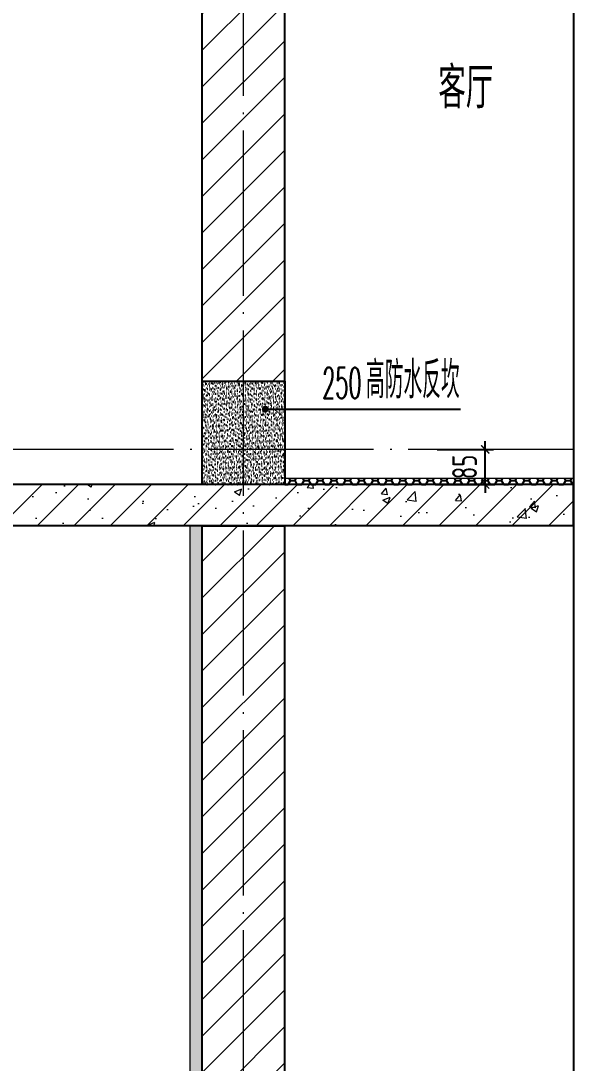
# Model space of a CAD drawing. Extents: x -668857 to 185752, y -270966 to 286822.
# Drawn here: x 64625 to 66015, y 136299 to 138822 of the extents above; entities that cross this region are included whole.
import ezdxf

# ---------------------------------------------------------------- set-up
doc = ezdxf.new("R2010")
doc.units = 0
doc.header["$LTSCALE"] = 1000
doc.linetypes.add('DOTE', pattern=[2.42, 2, -0.2, 0.02, -0.2])
doc.layers.get('0').update_dxf_attribs({"linetype": 'CONTINUOUS'})
doc.layers.get('DEFPOINTS').update_dxf_attribs({"linetype": 'CONTINUOUS'})
for name, color, linetype in [('DIM', 2, 'CONTINUOUS'), ('DIM_IDEN', 67, 'CONTINUOUS'), ('DIM_SYMB', 3, 'CONTINUOUS'), ('PUB_TEXT', 2, 'CONTINUOUS'), ('WALL', 5, 'CONTINUOUS'), ('立面-看线', 251, 'CONTINUOUS')]:
    doc.layers.add(name, color=color, linetype=linetype)
doc.layers.add('DOTE', color=19, linetype='DOTE', lineweight=9)
doc.layers.add('PUB_HATCH', color=8, linetype='CONTINUOUS', lineweight=9)
doc.styles.add('DIM_FONT_T3', font='SIMPLEX', dxfattribs={"width": 0.705882, "bigfont": 'GBCBIG'})
doc.styles.add('TSSD_DIMENSION', font='Tssdeng.shx', dxfattribs={"width": 0.7, "bigfont": 'tssdchn.shx'})
doc.styles.add('TSSD_REIN', font='tssdeng.shx', dxfattribs={"width": 0.7, "height": 300, "bigfont": 'tssdchn.shx'})
doc.dimstyles.new('TSSD_20_20', dxfattribs={"dimtxt": 60, "dimasz": 20, "dimexe": 20, "dimexo": 50, "dimgap": 20, "dimtad": 1, "dimdec": 0, "dimzin": 0, "dimdsep": 46, "dimtxsty": 'TSSD_DIMENSION', "dimblk": 'ARCHTICK', "dimblk1": 'ARCHTICK', "dimblk2": 'ARCHTICK', "dimcen": 0, "dimdle": 20, "dimclrt": 7, "dimadec": 0, "dimazin": 0, "dimtfac": 1, "dimtdec": 0, "dimtix": 1, "dimtmove": 2, "dimatfit": 3, "dimfxl": 1, "dimtolj": 1, "dimtzin": 0, "dimarcsym": 0})
pattern_1 = [(45, (-525879.05, 291772.47), (-44.1941915, 44.1941915), [])]

# ---------------------------------------------------------------- blocks, each defined once
blk = doc.blocks.new('_ArchTick')
at = {"color": 0, "linetype": 'ByBlock', "const_width": 0.15}
blk.add_lwpolyline([(-0.5, -0.5), (0.5, 0.5)], dxfattribs=at)
blk = doc.blocks.new('*D1916')
at = {"layer": 'DEFPOINTS', "color": 0, "transparency": 16777216}
for p in [(65583.2, 137784.6), (65749.2, 137784.6), (65583.2, 137699.6)]:
    blk.add_point(p, dxfattribs=at)
at = {"layer": 'DIM', "color": 0, "lineweight": -2, "transparency": 16777216}
for p, q in [((65749.2, 137784.6), (65749.2, 137804.6)), ((65633.2, 137784.6), (65769.2, 137784.6)), ((65749.2, 137699.6), (65749.2, 137784.6)), ((65633.2, 137699.6), (65769.2, 137699.6)), ((65749.2, 137699.6), (65749.2, 137679.6))]:
    blk.add_line(p, q, dxfattribs=at)
at = {"layer": 'DIM', "color": 0, "lineweight": -2, "transparency": 16777216, "xscale": 20, "yscale": 20, "zscale": 20}
for p, rotation in [((65749.2, 137784.6), 270), ((65749.2, 137699.6), 90)]:
    blk.add_blockref('_ArchTick', p, dxfattribs=dict(at, rotation=rotation))
at = {"layer": 'DIM', "color": 7, "transparency": 16777216, "insert": (65699.2, 137742.1), "char_height": 60, "attachment_point": 5, "rotation": 90, "style": 'TSSD_DIMENSION'}
blk.add_mtext('\\A1;85', dxfattribs=at)
blk = doc.blocks.new('20210902.15310781')
at = {"layer": 'DOTE', "color": 1, "linetype": 'DOTE', "ltscale": 0.2}
for p, q in [((81013.2, -133245.9), (81013.2, -113645.9)), ((81811.7, -117645.9), (78043, -117645.9))]:
    blk.add_line(p, q, dxfattribs=at)

msp = doc.modelspace()

# ---------------------------------------------------------------- hatches: boundary and pattern name
at = {"layer": 'PUB_HATCH'}
h = msp.add_hatch(dxfattribs=at)
h.set_pattern_fill('普通砖', color=256, scale=25, style=0)
h.set_pattern_definition(pattern_1)
h.paths.add_polyline_path([(65264.28, 137949.56), (65264.28, 140084.56), (65064.28, 140084.56), (65064.28, 137949.56)])
h = msp.add_hatch(dxfattribs=at)
h.set_pattern_fill('钢筋混凝土', color=256, scale=25, style=0)
h.set_pattern_definition([(45, (-525879.05, 291727.59), (-44.194174, 44.194174), []), (50, (-525879.05, 291727.59), (179.315046, -15.688034), [18.75, -206.25]), (355, (-525879.05, 291727.6), (-34.687833, 188.048033), [15, -165]), (100.4514, (-525864.1, 291726.28), (144.627345, 172.359886), [15.93505, -175.28553]), (46.1842, (-525879.05, 291777.6), (266.81026, -41.37975), [28.125, -309.375]), (96.6356, (-525856.82, 291774.14), (233.66568, 243.52947), [23.90257, -262.92825]), (351.1842, (-525879.05, 291777.6), (233.66549, 243.52965), [22.5, -247.5]), (21, (-525854.05, 291765.09), (149.226763, -100.654723), [18.75, -206.25]), (326, (-525854.05, 291765.1), (60.828833, 181.28751), [15, -165]), (71.4514, (-525841.61, 291756.7), (210.055657, 80.632624), [15.93505, -175.28553]), (37.5, (-525879.05, 291727.59), (3.039964, 83.2234635), [0, -163, 0, -167.5, 0, -165.625]), (7.5, (-525879.05, 291727.59), (65.767384, 98.602928), [0, -95.5, 0, -159.25, 0, -63.125]), (327.5, (-525934.8, 291727.59), (133.455609, -5.638718), [0, -62.5, 0, -195, 0, -258.75]), (317.5, (-525959.8, 291727.59), (145.796542, 25.026246), [0, -81.25, 0, -129.5, 0, -183.75])])
h.paths.add_polyline_path([(63464.28, 137699.56), (63464.28, 137599.56), (65962.81, 137599.56), (65962.81, 137699.56)])
h = msp.add_hatch(dxfattribs=at)
h.set_pattern_fill('普通砖', color=256, scale=25, style=0)
h.set_pattern_definition(pattern_1)
h.paths.add_polyline_path([(65264.28, 134999.56), (65264.28, 137599.56), (65064.28, 137599.56), (65064.28, 134999.56)])
at = {"layer": '立面-看线'}
h = msp.add_hatch(dxfattribs=at)
h.set_pattern_fill('碎沙', color=256, scale=4)
h.set_pattern_definition([(37.5, (-735988.9584, -247662.392), (-0.32000626, 9.78826475), [0, -7.7216, 0, -8.636, 0, -8.255]), (7.5, (-735988.958, -247662.392), (8.99046566, 14.33650201), [0, -4.1656, 0, -6.9596, 0, -2.667]), (327.5, (-735995.207, -247662.392), (15.819847405, 0.02874369), [0, -2.54, 0, -9.144, 0, -11.938]), (317.5, (-735995.207, -247662.392), (15.27112905, 4.45858647), [0, -1.27, 0, -5.9944, 0, -6.858])])
h.paths.add_polyline_path([(65064.28, 137699.56), (65264.28, 137699.56), (65264.28, 137949.56), (65064.28, 137949.56)])
h = msp.add_hatch(dxfattribs=at)
h.set_pattern_fill('HONEY', color=256, scale=7)
h.set_pattern_definition([(0, (-736088.958, -247662.392), (16.66875, 9.623705), [11.1125, -22.225]), (120, (-736088.958, -247662.392), (-16.66874801, 9.62370845), [11.1125, -22.225]), (60, (-736088.958, -247662.392), (1.99e-06, 19.24741345), [-22.225, 11.1125])])
h.paths.add_polyline_path([(65962.81, 137714.56), (65264.28, 137714.56), (65264.28, 137699.56), (65962.81, 137699.56)])
h = msp.add_hatch(dxfattribs=at)
h.set_pattern_fill('HONEY', color=256, scale=7, angle=90)
h.set_pattern_definition([(90, (450426.234, -666368.679), (-9.623705, 16.66875), [11.1125, -22.225]), (210, (450426.234, -666368.679), (-9.62370845, -16.66874801), [11.1125, -22.225]), (150, (450426.234, -666368.679), (-19.24741345, 1.99e-06), [-22.225, 11.1125])])
edge = h.paths.add_edge_path()
edge.add_line((65036.96, 134799.56), (65064.28, 134799.56))
edge.add_line((65064.28, 134799.56), (65064.28, 137599.56))
edge.add_line((65064.28, 137599.56), (65034.28, 137599.56))
edge.add_line((65034.28, 137599.56), (65034.28, 134799.56))

# ---------------------------------------------------------------- linework, layer by layer
at = {"layer": 'DIM_IDEN'}
for p, q in [((65216.72, 137881.85), (65331.09, 137881.85)), ((65331.09, 137881.85), (65689.65, 137881.85))]:
    msp.add_line(p, q, dxfattribs=at)
at = {"layer": 'DIM_IDEN', "const_width": 8.33}
msp.add_lwpolyline([(65212.56, 137881.85, 1), (65220.89, 137881.85, 1)], format="xyb", close=True, dxfattribs=at)
at = {"layer": 'DIM_SYMB'}
msp.add_lwpolyline([(65962.81, 141204.56), (65962.81, 131572.68), (66015.31, 131553.58), (65910.31, 131535.06), (65962.81, 131516.43), (65962.81, 121884.56)], dxfattribs=at)
at = {"layer": 'PUB_HATCH', "color": 215, "true_color": 0xa953a0}
for p, q in [((65264.28, 137714.56), (65962.81, 137714.56)), ((65034.28, 137599.56), (65034.28, 134799.56))]:
    msp.add_line(p, q, dxfattribs=at)
at = {"layer": 'WALL'}
for p, q in [((65064.28, 137949.56), (65064.28, 140084.56)), ((65264.28, 137949.56), (65264.28, 140084.56)), ((65064.28, 137949.56), (65264.28, 137949.56)), ((65962.81, 137699.56), (63464.28, 137699.56)), ((65962.81, 137599.56), (65962.81, 137699.56)), ((65962.81, 137599.56), (63464.28, 137599.56)), ((65064.28, 134999.56), (65064.28, 137599.56)), ((65064.28, 137599.56), (65264.28, 137599.56)), ((65264.28, 134999.56), (65264.28, 137599.56))]:
    msp.add_line(p, q, dxfattribs=at)
msp.add_lwpolyline([(65064.28, 137949.56), (65264.28, 137949.56), (65264.28, 137699.56), (65064.28, 137699.56)], close=True, dxfattribs=at)

# ---------------------------------------------------------------- block references
at = {"layer": 'DOTE'}
msp.add_blockref('20210902.15310781', (-15848.9, 255430.45), dxfattribs=at)

# ---------------------------------------------------------------- texts
at = {"layer": 'PUB_TEXT'}
for s, height, style, width, p in [('客厅', 100, 'TSSD_REIN', 0.7, (65635.69, 138610.18)), ('高防水反坎', 89.362, 'DIM_FONT_T3', 0.705882, (65460.36, 137908.1)), ('250', 74.375, 'DIM_FONT_T3', 0.49827, (65354.48, 137908.1))]:
    msp.add_text(s, height=height, dxfattribs=dict(at, style=style, width=width)).set_placement(p)

# ---------------------------------------------------------------- dimensions: what is measured, and where the dimension line sits
at = {"layer": 'DIM'}
dim = msp.add_aligned_dim(p1=(65583.22, 137699.56), p2=(65583.22, 137784.56), distance=-165.96, dimstyle='TSSD_20_20', dxfattribs=at)
dim.commit()
dim.dimension.update_dxf_attribs({"geometry": '*D1916', "text_midpoint": (65699.18, 137742.06)})

doc.saveas('drawing.dxf')
